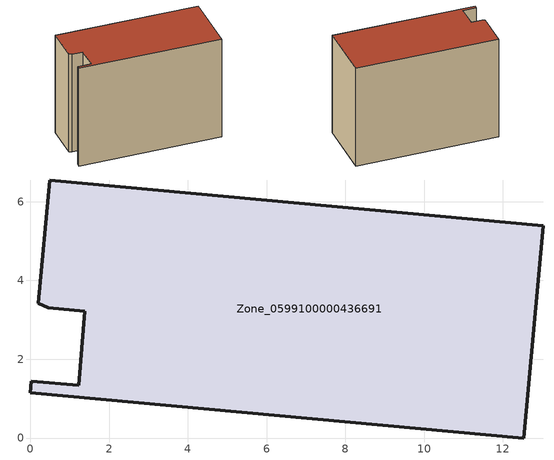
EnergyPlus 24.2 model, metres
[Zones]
Zone_0599100000436691
 floor ground (C_G): 1.22,1.34 1.39,3.22 0.46,3.3 0.2,3.43 0.49,6.55 13.02,5.39 12.53,0 0,1.15 0.03,1.45 z0
 wall outside (C_F): 1.39,3.22 1.22,1.34 0.03,1.45 0,1.15 12.53,0 13.02,5.39 0.49,6.55 0.2,3.43 0.46,3.3 1.39,3.22 z0:9.56
 roof outside (C_R): 0,1.15 12.53,0 13.02,5.39 0.49,6.55 0.2,3.43 0.46,3.3 1.39,3.22 1.22,1.34 0.03,1.45 z9.56
[BUILDING]
Pand.0599100000436691: North Axis=0; Terrain=City; Loads Convergence Tolerance Value=0.04; Temperature Convergence Tolerance Value=0.4; Solar Distribution=FullExterior; Maximum Number of Warmup Days=25; Minimum Number of Warmup Days=1
[Site:Location]
Rotterdam.The.Hague.AP_ZH_NLD Design_Conditions: Latitude=51.96; Longitude=4.45; Time Zone=1; Elevation=-4.5
[SITE:GROUNDTEMPERATURE:BUILDINGSURFACE]
18, 18, 18, 18, 18, 18, 18, 18, 18, 18, 18, 18
[MATERIAL] Thermal Absorptance=0.9; Solar Absorptance=0.7; Visible Absorptance=0.7
Name | Roughness | Thickness | Conductivity | Density | Specific Heat
G.TI.2006-2014 | MediumSmooth | 0.15 | 0.06 | 540 | 1210
F.TI.2006-2014 | Rough | 0.3 | 0.12 | 1920 | 840
R.TI.2006-2014 | MediumRough | 0.2 | 0.08 | 1500 | 1000
[CONSTRUCTION]
C_G: G.TI.2006-2014
C_F: F.TI.2006-2014
C_R: R.TI.2006-2014
[ZONE]
Zone_0599100000436691: Type=1; Multiplier=1; Ceiling Height=Autocalculate; Volume=Autocalculate; Floor Area=autocalculate; Part of Total Floor Area=Yes
[ZONEINFILTRATION:DESIGNFLOWRATE]
Infil_Zone_0599100000436691: Zone or ZoneList or Space or SpaceList=Zone_0599100000436691; Schedule=AlwaysOn; Design Flow Rate Calculation Method=Flow/Area; Flow Rate per Floor Area=0.0015; Constant Term Coefficient=1; Temperature Term Coefficient=0; Velocity Term Coefficient=0; Velocity Squared Term Coefficient=0
[HVACTEMPLATE:ZONE:IDEALLOADSAIRSYSTEM]
Zone_0599100000436691: Maximum Heating Supply Air Temperature=50; Minimum Cooling Supply Air Temperature=13; Maximum Heating Supply Air Humidity Ratio=0.0156; Minimum Cooling Supply Air Humidity Ratio=0.0077; Heating Limit=NoLimit; Cooling Limit=NoLimit; Dehumidification Control Type=ConstantSensibleHeatRatio; Cooling Sensible Heat Ratio=0.7; Dehumidification Setpoint=60; Humidification Control Type=None; Humidification Setpoint=30; Outdoor Air Method=None; Outdoor Air Flow Rate per Person=0.00944; Outdoor Air Flow Rate per Zone Floor Area=0; Outdoor Air Flow Rate per Zone=0; Demand Controlled Ventilation Type=None; Outdoor Air Economizer Type=NoEconomizer; Heat Recovery Type=None; Sensible Heat Recovery Effectiveness=0.7; Latent Heat Recovery Effectiveness=0.65
[ZONECONTROL:THERMOSTAT]
ThermostatControl_Zone_0599100000436691: Zone or ZoneList=Zone_0599100000436691; Control Type Schedule=DualSetpointControlType; Control 1=Thermostat_Zone_0599100000436691; Temperature Difference Between Cutout And Setpoint=0
[THERMOSTATSETPOINT:DUALSETPOINT]
Thermostat_Zone_0599100000436691: Heating Setpoint Temperature Schedule=HeatingSetpoint_Zone_0599100000436691; Cooling Setpoint Temperature Schedule=CoolingSetpoint_Zone_0599100000436691
[SCHEDULE:COMPACT]
HeatingSetpoint_Zone_0599100000436691: Through: 12/31, For: AllDays, Until: 24:00, 21
CoolingSetpoint_Zone_0599100000436691: Through: 12/31, For: AllDays, Until: 24:00, 24
DualSetpointControlType: Through: 12/31, For: AllDays, Until: 24:00, 4
AlwaysOn: Through: 12/31, For: AllDays, Until: 24:00, 1
